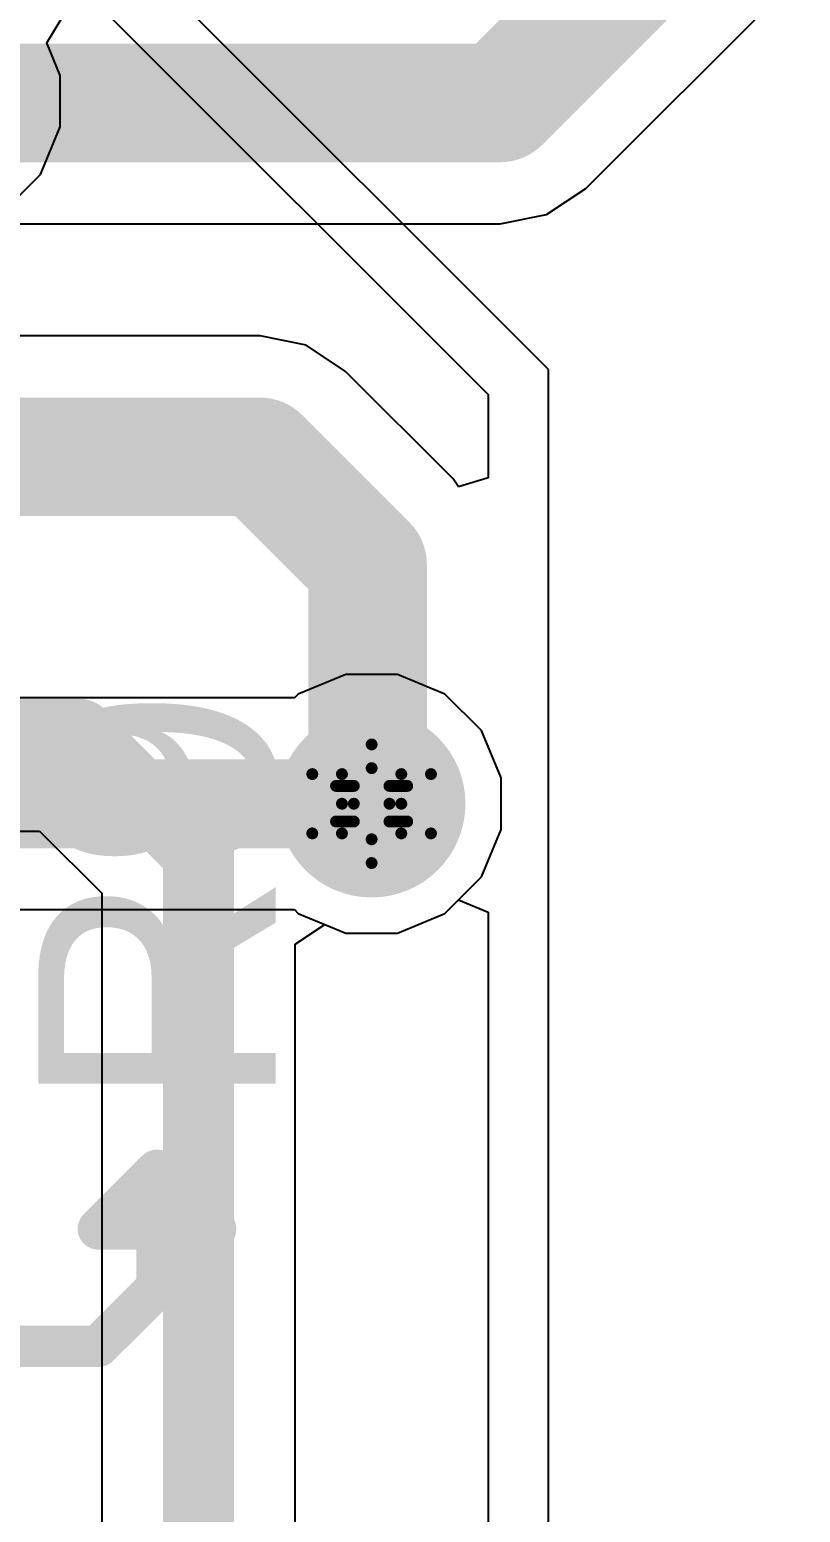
# Model space of a CAD drawing. Header units: inches. Extents: x -18 to 237, y -41 to 211.
# Drawn here: x 36.87 to 40.17, y 98.63 to 104.98 of the extents above; entities that cross this region are included whole.
import ezdxf

# ---------------------------------------------------------------- set-up
doc = ezdxf.new("R2010")
doc.units = ezdxf.units.IN
for name, color, linetype in [('Bottom Layer', 5, 'Continuous'), ('Bottom Solder', 6, 'Continuous'), ('Drill Drawing', 1, 'Continuous'), ('Top Layer', 1, 'Continuous'), ('Top Overlay', 2, 'Continuous'), ('Top Solder', 216, 'Continuous'), ('Via Holes', 16, 'Continuous')]:
    doc.layers.add(name, color=color, linetype=linetype)
doc.styles.add('Arial', font='', dxfattribs={"height": 0.2})
doc.styles.get('Arial').set_extended_font_data('Arial')

msp = doc.modelspace()

# ---------------------------------------------------------------- hatches: boundary and pattern name
at = {"layer": 'Bottom Layer'}
h = msp.add_hatch(color=5, dxfattribs=at)
edge = h.paths.add_edge_path()
edge.add_arc((38.333, 101.6665), 0.3, 0, 360)
at = {"layer": 'Bottom Solder'}
h = msp.add_hatch(color=6, dxfattribs=at)
edge = h.paths.add_edge_path()
edge.add_arc((38.333, 101.6665), 0.4016, 0, 360)
at = {"layer": 'Top Layer'}
h = msp.add_hatch(color=1, dxfattribs=at)
edge = h.paths.add_edge_path()
edge.add_arc((38.333, 101.6665), 0.3, 0, 360)
at = {"layer": 'Top Solder'}
h = msp.add_hatch(color=216, dxfattribs=at)
edge = h.paths.add_edge_path()
edge.add_arc((38.333, 101.6665), 0.4016, 0, 360)
at = {"layer": 'Via Holes'}
h = msp.add_hatch(color=7, dxfattribs=at)
edge = h.paths.add_edge_path()
edge.add_arc((38.333, 101.6665), 0.15, 0, 360)

# ---------------------------------------------------------------- linework, layer by layer
at = {"layer": 'Bottom Layer'}
for p, q in [((39.25, 104.3022), (40.1681, 105.2203)), ((39.082, 104.19), (39.25, 104.3022)), ((38.8837, 104.1505), (39.082, 104.19)), ((36.624, 104.1505), (38.8837, 104.1505)), ((38.2228, 102.2205), (38.0192, 102.1362)), ((38.4432, 102.2205), (38.2228, 102.2205)), ((38.6468, 102.1362), (38.4432, 102.2205)), ((38.0192, 102.1362), (38.0028, 102.1197)), ((38.8027, 101.9804), (38.6468, 102.1362)), ((38.0028, 102.1197), (35, 102.1197)), ((38.887, 101.7767), (38.8027, 101.9804)), ((38.887, 101.5563), (38.887, 101.7767)), ((38.8027, 101.3527), (38.887, 101.5563)), ((38.6468, 101.1969), (38.8027, 101.3527)), ((35.1993, 101.2133), (38.0028, 101.2133)), ((38.0028, 101.2133), (38.0192, 101.1969)), ((38.0192, 101.1969), (38.2228, 101.1125)), ((38.4432, 101.1125), (38.6468, 101.1969)), ((38.2228, 101.1125), (38.4432, 101.1125))]:
    msp.add_line(p, q, dxfattribs=at)
for points in [[(38.8837, 104.6685, 0.508, 0.508, 0), (39.8018, 105.5865, 0.508, 0.508, 0)], [(36.4538, 104.6685, 0.508, 0.508, 0), (38.8837, 104.6685, 0.508, 0.508, 0)], [(35, 101.6665, 0.381, 0.381, 0), (38.333, 101.6665, 0.381, 0.381, 0)]]:
    msp.add_lwpolyline(points, format="xyseb", dxfattribs=at)
for points in [[(38.7567, 104.6685, 0.254, 0.254, 1), (39.0107, 104.6685, 0.254, 0.254, 1)], [(38.7567, 104.6685, 0.254, 0.254, 1), (39.0107, 104.6685, 0.254, 0.254, 1)], [(38.2378, 101.6665, 0.1905, 0.1905, 1), (38.4283, 101.6665, 0.1905, 0.1905, 1)]]:
    msp.add_lwpolyline(points, format="xyseb", close=True, dxfattribs=at)
at = {"layer": 'Drill Drawing'}
for points in [[(38.206, 101.7935, 0.0508, 0.0508, 0), (38.333, 101.9205, 0.0508, 0.0508, 0)], [(38.333, 101.9205, 0.0508, 0.0508, 0), (38.46, 101.7935, 0.0508, 0.0508, 0)], [(38.079, 101.7935, 0.0508, 0.0508, 0), (38.206, 101.6665, 0.0508, 0.0508, 0)], [(38.079, 101.7935, 0.0508, 0.0508, 0), (38.206, 101.7935, 0.0508, 0.0508, 0)], [(38.2568, 101.7427, 0.0508, 0.0508, 0), (38.333, 101.8189, 0.0508, 0.0508, 0)], [(38.333, 101.8189, 0.0508, 0.0508, 0), (38.4092, 101.7427, 0.0508, 0.0508, 0)], [(38.46, 101.7935, 0.0508, 0.0508, 0), (38.587, 101.7935, 0.0508, 0.0508, 0)], [(38.46, 101.6665, 0.0508, 0.0508, 0), (38.587, 101.7935, 0.0508, 0.0508, 0)], [(38.1806, 101.7427, 0.0508, 0.0508, 0), (38.2568, 101.6665, 0.0508, 0.0508, 0)], [(38.1806, 101.7427, 0.0508, 0.0508, 0), (38.2568, 101.7427, 0.0508, 0.0508, 0)], [(38.4092, 101.7427, 0.0508, 0.0508, 0), (38.4854, 101.7427, 0.0508, 0.0508, 0)], [(38.4092, 101.6665, 0.0508, 0.0508, 0), (38.4854, 101.7427, 0.0508, 0.0508, 0)], [(38.079, 101.5395, 0.0508, 0.0508, 0), (38.206, 101.6665, 0.0508, 0.0508, 0)], [(38.1806, 101.5903, 0.0508, 0.0508, 0), (38.2568, 101.6665, 0.0508, 0.0508, 0)], [(38.4092, 101.6665, 0.0508, 0.0508, 0), (38.4854, 101.5903, 0.0508, 0.0508, 0)], [(38.46, 101.6665, 0.0508, 0.0508, 0), (38.587, 101.5395, 0.0508, 0.0508, 0)], [(38.079, 101.5395, 0.0508, 0.0508, 0), (38.206, 101.5395, 0.0508, 0.0508, 0)], [(38.1806, 101.5903, 0.0508, 0.0508, 0), (38.2568, 101.5903, 0.0508, 0.0508, 0)], [(38.206, 101.5395, 0.0508, 0.0508, 0), (38.333, 101.4125, 0.0508, 0.0508, 0)], [(38.2568, 101.5903, 0.0508, 0.0508, 0), (38.333, 101.5141, 0.0508, 0.0508, 0)], [(38.333, 101.5141, 0.0508, 0.0508, 0), (38.4092, 101.5903, 0.0508, 0.0508, 0)], [(38.333, 101.4125, 0.0508, 0.0508, 0), (38.46, 101.5395, 0.0508, 0.0508, 0)], [(38.4092, 101.5903, 0.0508, 0.0508, 0), (38.4854, 101.5903, 0.0508, 0.0508, 0)], [(38.46, 101.5395, 0.0508, 0.0508, 0), (38.587, 101.5395, 0.0508, 0.0508, 0)]]:
    msp.add_lwpolyline(points, format="xyseb", dxfattribs=at)
for points in [[(38.3203, 101.9205, 0.0254, 0.0254, 1), (38.3457, 101.9205, 0.0254, 0.0254, 1)], [(38.3203, 101.9205, 0.0254, 0.0254, 1), (38.3457, 101.9205, 0.0254, 0.0254, 1)], [(38.0663, 101.7935, 0.0254, 0.0254, 1), (38.0917, 101.7935, 0.0254, 0.0254, 1)], [(38.0663, 101.7935, 0.0254, 0.0254, 1), (38.0917, 101.7935, 0.0254, 0.0254, 1)], [(38.1933, 101.7935, 0.0254, 0.0254, 1), (38.2187, 101.7935, 0.0254, 0.0254, 1)], [(38.1933, 101.7935, 0.0254, 0.0254, 1), (38.2187, 101.7935, 0.0254, 0.0254, 1)], [(38.3203, 101.8189, 0.0254, 0.0254, 1), (38.3457, 101.8189, 0.0254, 0.0254, 1)], [(38.3203, 101.8189, 0.0254, 0.0254, 1), (38.3457, 101.8189, 0.0254, 0.0254, 1)], [(38.4473, 101.7935, 0.0254, 0.0254, 1), (38.4727, 101.7935, 0.0254, 0.0254, 1)], [(38.4473, 101.7935, 0.0254, 0.0254, 1), (38.4727, 101.7935, 0.0254, 0.0254, 1)], [(38.5743, 101.7935, 0.0254, 0.0254, 1), (38.5997, 101.7935, 0.0254, 0.0254, 1)], [(38.5743, 101.7935, 0.0254, 0.0254, 1), (38.5997, 101.7935, 0.0254, 0.0254, 1)], [(38.1679, 101.7427, 0.0254, 0.0254, 1), (38.1933, 101.7427, 0.0254, 0.0254, 1)], [(38.1679, 101.7427, 0.0254, 0.0254, 1), (38.1933, 101.7427, 0.0254, 0.0254, 1)], [(38.2441, 101.7427, 0.0254, 0.0254, 1), (38.2695, 101.7427, 0.0254, 0.0254, 1)], [(38.2441, 101.7427, 0.0254, 0.0254, 1), (38.2695, 101.7427, 0.0254, 0.0254, 1)], [(38.3965, 101.7427, 0.0254, 0.0254, 1), (38.4219, 101.7427, 0.0254, 0.0254, 1)], [(38.3965, 101.7427, 0.0254, 0.0254, 1), (38.4219, 101.7427, 0.0254, 0.0254, 1)], [(38.4727, 101.7427, 0.0254, 0.0254, 1), (38.4981, 101.7427, 0.0254, 0.0254, 1)], [(38.4727, 101.7427, 0.0254, 0.0254, 1), (38.4981, 101.7427, 0.0254, 0.0254, 1)], [(38.1933, 101.6665, 0.0254, 0.0254, 1), (38.2187, 101.6665, 0.0254, 0.0254, 1)], [(38.1933, 101.6665, 0.0254, 0.0254, 1), (38.2187, 101.6665, 0.0254, 0.0254, 1)], [(38.2441, 101.6665, 0.0254, 0.0254, 1), (38.2695, 101.6665, 0.0254, 0.0254, 1)], [(38.2441, 101.6665, 0.0254, 0.0254, 1), (38.2695, 101.6665, 0.0254, 0.0254, 1)], [(38.3965, 101.6665, 0.0254, 0.0254, 1), (38.4219, 101.6665, 0.0254, 0.0254, 1)], [(38.3965, 101.6665, 0.0254, 0.0254, 1), (38.4219, 101.6665, 0.0254, 0.0254, 1)], [(38.4473, 101.6665, 0.0254, 0.0254, 1), (38.4727, 101.6665, 0.0254, 0.0254, 1)], [(38.4473, 101.6665, 0.0254, 0.0254, 1), (38.4727, 101.6665, 0.0254, 0.0254, 1)], [(38.0663, 101.5395, 0.0254, 0.0254, 1), (38.0917, 101.5395, 0.0254, 0.0254, 1)], [(38.0663, 101.5395, 0.0254, 0.0254, 1), (38.0917, 101.5395, 0.0254, 0.0254, 1)], [(38.1679, 101.5903, 0.0254, 0.0254, 1), (38.1933, 101.5903, 0.0254, 0.0254, 1)], [(38.1679, 101.5903, 0.0254, 0.0254, 1), (38.1933, 101.5903, 0.0254, 0.0254, 1)], [(38.1933, 101.5395, 0.0254, 0.0254, 1), (38.2187, 101.5395, 0.0254, 0.0254, 1)], [(38.1933, 101.5395, 0.0254, 0.0254, 1), (38.2187, 101.5395, 0.0254, 0.0254, 1)], [(38.2441, 101.5903, 0.0254, 0.0254, 1), (38.2695, 101.5903, 0.0254, 0.0254, 1)], [(38.2441, 101.5903, 0.0254, 0.0254, 1), (38.2695, 101.5903, 0.0254, 0.0254, 1)], [(38.3965, 101.5903, 0.0254, 0.0254, 1), (38.4219, 101.5903, 0.0254, 0.0254, 1)], [(38.3965, 101.5903, 0.0254, 0.0254, 1), (38.4219, 101.5903, 0.0254, 0.0254, 1)], [(38.4473, 101.5395, 0.0254, 0.0254, 1), (38.4727, 101.5395, 0.0254, 0.0254, 1)], [(38.4473, 101.5395, 0.0254, 0.0254, 1), (38.4727, 101.5395, 0.0254, 0.0254, 1)], [(38.4727, 101.5903, 0.0254, 0.0254, 1), (38.4981, 101.5903, 0.0254, 0.0254, 1)], [(38.4727, 101.5903, 0.0254, 0.0254, 1), (38.4981, 101.5903, 0.0254, 0.0254, 1)], [(38.5743, 101.5395, 0.0254, 0.0254, 1), (38.5997, 101.5395, 0.0254, 0.0254, 1)], [(38.5743, 101.5395, 0.0254, 0.0254, 1), (38.5997, 101.5395, 0.0254, 0.0254, 1)], [(38.3203, 101.5141, 0.0254, 0.0254, 1), (38.3457, 101.5141, 0.0254, 0.0254, 1)], [(38.3203, 101.5141, 0.0254, 0.0254, 1), (38.3457, 101.5141, 0.0254, 0.0254, 1)], [(38.3203, 101.4125, 0.0254, 0.0254, 1), (38.3457, 101.4125, 0.0254, 0.0254, 1)], [(38.3203, 101.4125, 0.0254, 0.0254, 1), (38.3457, 101.4125, 0.0254, 0.0254, 1)]]:
    msp.add_lwpolyline(points, format="xyseb", close=True, dxfattribs=at)
at = {"layer": 'Top Layer'}
for p, q in [((39.0906, 103.5264), (37.3056, 105.3114)), ((36.9424, 104.9254), (37.0193, 105.0524)), ((37.1983, 105.0524), (38.8316, 103.4191)), ((36.9999, 104.7866), (36.9424, 104.9254)), ((36.9999, 104.5662), (36.9999, 104.7866)), ((36.9156, 104.3626), (36.9999, 104.5662)), ((36.7597, 104.2067), (36.9156, 104.3626)), ((37.8552, 103.6704), (36.4617, 103.6704)), ((38.0534, 103.6309), (37.8552, 103.6704)), ((38.2215, 103.5186), (38.0534, 103.6309)), ((38.6817, 103.0584), (38.2215, 103.5186)), ((39.0906, 101.6792), (39.0906, 103.5264)), ((38.8316, 103.4191), (38.8316, 103.0626)), ((38.7046, 103.0241), (38.6817, 103.0584)), ((38.6817, 103.0584), (38.6817, 103.0584)), ((38.8316, 103.0626), (38.7046, 103.0241)), ((39.0906, 84.798), (39.0906, 101.6792)), ((35.1948, 101.5487), (36.9118, 101.5487)), ((36.9118, 101.5487), (37.1776, 101.2828)), ((37.1776, 101.2828), (37.1776, 96.3852)), ((38.6468, 101.1969), (38.7046, 101.2547)), ((38.7046, 101.2547), (38.8316, 101.2021)), ((38.4432, 101.1125), (38.6468, 101.1969)), ((38.8316, 101.2021), (38.8316, 94.5465)), ((38.0064, 101.0647), (38.1334, 101.1496)), ((38.1334, 101.1496), (38.2228, 101.1125)), ((38.0064, 96.2136), (38.0064, 101.0647)), ((38.2228, 101.1125), (38.4432, 101.1125))]:
    msp.add_line(p, q, dxfattribs=at)
for points in [[(35.7632, 103.1524, 0.508, 0.508, 0), (37.8552, 103.1524, 0.508, 0.508, 0)], [(37.8552, 103.1524, 0.508, 0.508, 0), (38.3154, 102.6922, 0.508, 0.508, 0)], [(38.3154, 101.6841, 0.508, 0.508, 0), (38.3154, 102.6922, 0.508, 0.508, 0)], [(34.4963, 101.963, 0.3048, 0.3048, 0), (37.0834, 101.963, 0.3048, 0.3048, 0)], [(37.0834, 101.963, 0.3048, 0.3048, 0), (37.592, 101.4544, 0.3048, 0.3048, 0)], [(38.3154, 101.6841, 0.508, 0.508, 0), (38.333, 101.6665, 0.508, 0.508, 0)], [(37.592, 96.2136, 0.3048, 0.3048, 0), (37.592, 101.4544, 0.3048, 0.3048, 0)]]:
    msp.add_lwpolyline(points, format="xyseb", dxfattribs=at)
for points in [[(37.7282, 103.1524, 0.254, 0.254, 1), (37.9822, 103.1524, 0.254, 0.254, 1)], [(37.7282, 103.1524, 0.254, 0.254, 1), (37.9822, 103.1524, 0.254, 0.254, 1)], [(38.1884, 102.6922, 0.254, 0.254, 1), (38.4424, 102.6922, 0.254, 0.254, 1)], [(38.1884, 102.6922, 0.254, 0.254, 1), (38.4424, 102.6922, 0.254, 0.254, 1)], [(37.0072, 101.963, 0.1524, 0.1524, 1), (37.1596, 101.963, 0.1524, 0.1524, 1)], [(37.0072, 101.963, 0.1524, 0.1524, 1), (37.1596, 101.963, 0.1524, 0.1524, 1)], [(38.1884, 101.6841, 0.254, 0.254, 1), (38.4424, 101.6841, 0.254, 0.254, 1)], [(38.1884, 101.6841, 0.254, 0.254, 1), (38.4424, 101.6841, 0.254, 0.254, 1)], [(38.206, 101.6665, 0.254, 0.254, 1), (38.46, 101.6665, 0.254, 0.254, 1)], [(37.5158, 101.4544, 0.1524, 0.1524, 1), (37.6682, 101.4544, 0.1524, 0.1524, 1)], [(37.5158, 101.4544, 0.1524, 0.1524, 1), (37.6682, 101.4544, 0.1524, 0.1524, 1)]]:
    msp.add_lwpolyline(points, format="xyseb", close=True, dxfattribs=at)
at = {"layer": 'Top Overlay'}
for points in [[(37.1633, 99.8452, 0.1778, 0.1778, 0), (37.4142, 100.0961, 0.1778, 0.1778, 0)], [(37.4142, 100.0961, 0.1778, 0.1778, 0), (37.6651, 99.8452, 0.1778, 0.1778, 0)], [(37.4142, 99.5933, 0.1778, 0.1778, 0), (37.4142, 100.0961, 0.1778, 0.1778, 0)], [(37.1633, 99.8452, 0.1778, 0.1778, 0), (37.4137, 99.8452, 0.1778, 0.1778, 0)], [(37.4147, 99.8452, 0.1778, 0.1778, 0), (37.6651, 99.8452, 0.1778, 0.1778, 0)], [(37.1633, 99.3424, 0.1778, 0.1778, 0), (37.4142, 99.5933, 0.1778, 0.1778, 0)], [(33.6296, 99.3424, 0.1778, 0.1778, 0), (37.1633, 99.3424, 0.1778, 0.1778, 0)]]:
    msp.add_lwpolyline(points, format="xyseb", dxfattribs=at)
for points in [[(37.3698, 100.0961, 0.0889, 0.0889, 1), (37.4587, 100.0961, 0.0889, 0.0889, 1)], [(37.3698, 100.0961, 0.0889, 0.0889, 1), (37.4587, 100.0961, 0.0889, 0.0889, 1)], [(37.3698, 100.0961, 0.0889, 0.0889, 1), (37.4587, 100.0961, 0.0889, 0.0889, 1)], [(37.1189, 99.8452, 0.0889, 0.0889, 1), (37.2078, 99.8452, 0.0889, 0.0889, 1)], [(37.1189, 99.8452, 0.0889, 0.0889, 1), (37.2078, 99.8452, 0.0889, 0.0889, 1)], [(37.3692, 99.8452, 0.0889, 0.0889, 1), (37.4581, 99.8452, 0.0889, 0.0889, 1)], [(37.3703, 99.8452, 0.0889, 0.0889, 1), (37.4592, 99.8452, 0.0889, 0.0889, 1)], [(37.6207, 99.8452, 0.0889, 0.0889, 1), (37.7096, 99.8452, 0.0889, 0.0889, 1)], [(37.6207, 99.8452, 0.0889, 0.0889, 1), (37.7096, 99.8452, 0.0889, 0.0889, 1)], [(37.3698, 99.5933, 0.0889, 0.0889, 1), (37.4587, 99.5933, 0.0889, 0.0889, 1)], [(37.3698, 99.5933, 0.0889, 0.0889, 1), (37.4587, 99.5933, 0.0889, 0.0889, 1)], [(37.1189, 99.3424, 0.0889, 0.0889, 1), (37.2078, 99.3424, 0.0889, 0.0889, 1)], [(37.1189, 99.3424, 0.0889, 0.0889, 1), (37.2078, 99.3424, 0.0889, 0.0889, 1)]]:
    msp.add_lwpolyline(points, format="xyseb", close=True, dxfattribs=at)

# ---------------------------------------------------------------- texts
at = {"layer": 'Top Overlay', "style": 'Arial'}
msp.add_text('R9', height=1.016, rotation=90, dxfattribs=at).set_placement((37.922, 100.3502))

doc.saveas('drawing.dxf')
